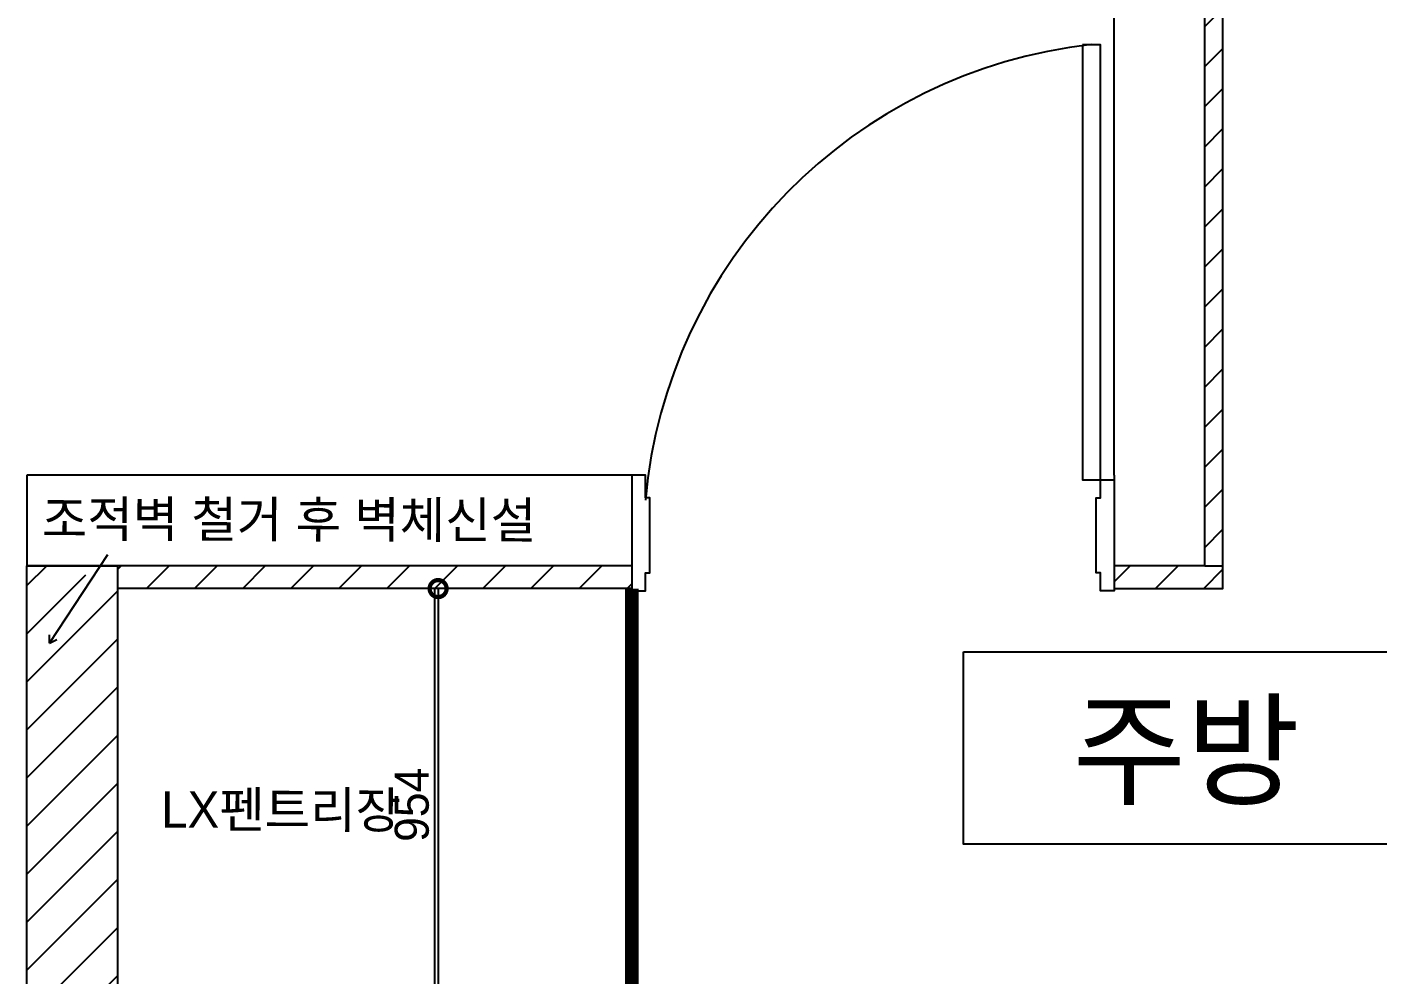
# Model space of a CAD drawing. Header units: inches. Extents: x -4181 to 116552, y 25636 to 44656.
# Drawn here: x 14847 to 17827, y 34093 to 36185 of the extents above; entities that cross this region are included whole.
import ezdxf
from ezdxf.enums import TextEntityAlignment as Align

# ---------------------------------------------------------------- set-up
doc = ezdxf.new("R2010")
doc.units = ezdxf.units.IN
doc.header["$LTSCALE"] = 50
doc.header["$MEASUREMENT"] = 0
for name, color, linetype in [('0-ELC TEXT', 7, 'Continuous'), ('02-wal', 2, 'Continuous'), ('03-WAL NEW', 3, 'Continuous'), ('06-LIGHT', 4, 'Continuous'), ('07-dim wal', 5, 'Continuous'), ('08-hat', 8, 'Continuous'), ('3TI-CE-LTEXT', 7, 'Continuous'), ('6fur', 6, 'Continuous'), ('CO-DO-FR', 7, 'Continuous'), ('CO-DOOR', 8, 'Continuous'), ('GPG-TEXT', 3, 'Continuous'), ('SOL253', 253, 'Continuous')]:
    doc.layers.add(name, color=color, linetype=linetype)
doc.styles.add('HY울릉도L', font='NanumGothicBold.ttf')
doc.styles.add('스타일1', font='HY울릉도M.TTF')
doc.styles.add('코레일둥고', font='Korail_Round_Gothic_Medium.ttf')
doc.dimstyles.new('30', dxfattribs={"dimscale": 30, "dimtxt": 2.5, "dimasz": 2.5, "dimexe": 1.25, "dimexo": 2, "dimtad": 1, "dimdec": 0, "dimtxsty": '스타일1', "dimblk": 'DOTSMALL', "dimcen": 2.5, "dimclrd": 1, "dimclre": 1, "dimclrt": 2, "dimadec": 0, "dimazin": 0, "dimtfac": 1, "dimtix": 1, "dimtmove": 0, "dimatfit": 3, "dimldrblk": 'DOTSMALL', "dimfxl": 1.25, "dimarcsym": 0})

# ---------------------------------------------------------------- blocks, each defined once
blk = doc.blocks.new('asfsd')
at = {"layer": '03-WAL NEW'}
h = blk.add_hatch(dxfattribs=at)
h.set_pattern_fill('ANSI31', color=256, scale=500)
h.paths.add_polyline_path([(18156, 40221.5), (18115.6, 40213.7), (18115.6, 40129.2), (17915.6, 40128.7), (17915.6, 40089.2), (18115.6, 40089.2), (18155.6, 40089.2)])
h.paths.add_polyline_path([(18155.6, 39319.2), (18015.6, 39319.2), (17915.6, 39318.9), (17915.6, 39257.4), (18115.6, 39257.4), (18115.6, 35287.4), (18155.6, 35287.4)])
at = {"layer": '02-wal'}
for p, q in [((18115.6, 35287.4), (18115.6, 39257.4)), ((17915.6, 35487.4), (17915.6, 39057.4)), ((16850.6, 35487.4), (15515.6, 35487.4)), ((15515.6, 35487.4), (15515.6, 35287.4)), ((16850.6, 35487.4), (16850.6, 35287.4)), ((17915.6, 35487.4), (17915.6, 35287.4)), ((15645.6, 35287.4), (15515.6, 35287.4)), ((16850.6, 35287.4), (15645.6, 35287.4)), ((18115.6, 35287.4), (17915.6, 35287.4))]:
    blk.add_line(p, q, dxfattribs=at)
at = {"layer": '03-WAL NEW'}
blk.add_lwpolyline([(18115.6, 35287.4), (18155.6, 35287.4), (18155.6, 39319.2)], dxfattribs=at)
at = {"layer": 'CO-DO-FR'}
for points in [[(16850.6, 35432.4), (16850.6, 35232.4), (16880.6, 35232.4), (16880.6, 35272.4), (16890.6, 35272.4), (16890.6, 35437.4), (16880.6, 35437.4), (16880.6, 35487.4), (16850.6, 35487.4)], [(17915.6, 35477.4), (17915.6, 35232.4), (17885.6, 35232.4), (17885.6, 35272.4), (17875.6, 35272.4), (17875.6, 35437.4), (17885.6, 35437.4), (17885.6, 35477.4), (17915.6, 35477.4)]]:
    blk.add_lwpolyline(points, close=True, dxfattribs=at)
at = {"layer": 'CO-DOOR'}
blk.add_lwpolyline([(17845.6, 36437.4), (17845.6, 35477.4), (17885.6, 35477.4), (17885.6, 36437.4)], close=True, dxfattribs=at)
blk.add_arc((17986.1, 35334.2), 1109.8, 96.2309, 174.9207, dxfattribs=at)
blk = doc.blocks.new('_DOTSMALL')
at = {"color": 0, "linetype": 'ByBlock', "const_width": 0.5}
blk.add_lwpolyline([(-0.0625, 0, 1), (0.0625, 0, 1)], format="xyb", close=True, dxfattribs=at)
blk = doc.blocks.new('*D980')
at = {"layer": '07-dim wal', "color": 1, "lineweight": -2}
for p, q in [((15754.9, 34945.7), (15754.9, 33991.7)), ((15807.4, 34945.7), (15792.4, 34945.7)), ((15807.4, 33991.7), (15792.4, 33991.7))]:
    blk.add_line(p, q, dxfattribs=at)
at = {"layer": 'Defpoints', "color": 0}
for p in [(15747.4, 34945.7), (15747.4, 33991.7), (15754.9, 33991.7)]:
    blk.add_point(p, dxfattribs=at)
at = {"layer": '07-dim wal', "color": 1, "lineweight": -2, "xscale": 75, "yscale": 75, "zscale": 75}
for p, rotation in [((15754.9, 34945.7), 90), ((15754.9, 33991.7), 270)]:
    blk.add_blockref('_DOTSMALL', p, dxfattribs=dict(at, rotation=rotation))
at = {"layer": '07-dim wal', "color": 2, "insert": (15697.2, 34468.7), "char_height": 75, "attachment_point": 5, "rotation": 90, "style": '스타일1'}
blk.add_mtext('954', dxfattribs=at)

msp = doc.modelspace()

# ---------------------------------------------------------------- hatches: boundary and pattern name
at = {"layer": '03-WAL NEW'}
h = msp.add_hatch(dxfattribs=at)
h.set_pattern_fill('ANSI31', color=256, scale=600)
h.set_pattern_definition([(45, (-668.18, -291.71), (-53.03301, 53.03301), [])])
h.paths.add_polyline_path([(15047.4, 34995.7), (15009.3, 34995.7), (14977.4, 34947.4), (14977.4, 34995.7), (14847.4, 34995.7), (14847.4, 33795.7), (14977.4, 33795.7), (14977.4, 32580.7), (15047.4, 32580.7)])
h = msp.add_hatch(dxfattribs=at)
h.set_pattern_fill('ANSI31', color=256, scale=600)
h.paths.add_polyline_path([(16182.4, 34995.7), (15047.4, 34995.7), (15047.4, 34945.7), (16182.4, 34945.7)])
h.paths.add_polyline_path([(17487.4, 34995.7), (17447.4, 34995.7), (17247.4, 34995.7), (17247.4, 34945.7), (17487.4, 34945.7)])

# ---------------------------------------------------------------- linework, layer by layer
for points in [[(14977.4, 33795.7), (14847.4, 33795.7), (14847.4, 34995.7), (15047.4, 34995.7), (15047.4, 33795.7)], [(14977.4, 34995.7), (15047.4, 34995.7), (15047.4, 32580.7), (14977.4, 32580.7), (14977.4, 33795.7)], [(16182.4, 34995.7), (16182.4, 34945.7), (15047.4, 34945.7)], [(17247.4, 34995.7), (17247.4, 34945.7), (17487.4, 34945.7), (17487.4, 34995.7)]]:
    msp.add_lwpolyline(points, dxfattribs=at)
at = {"layer": '06-LIGHT', "color": 140, "const_width": 30}
msp.add_lwpolyline([(16182.4, 34945.7), (16182.4, 31451.7), (17727.4, 31451.7)], dxfattribs=at)
at = {"layer": '08-hat'}
msp.add_lwpolyline([(17727.4, 30591.7), (17727.4, 31291.7), (15747.4, 31291.7), (15747.4, 34945.7)], dxfattribs=at)
at = {"layer": '3TI-CE-LTEXT'}
for q in [(15026, 35021.1), (14897.1, 34843.7), (14913.1, 34833)]:
    msp.add_line((14897.1, 34825.5), q, dxfattribs=at)
at = {"layer": 'SOL253'}
msp.add_lwpolyline([(16914.3, 34806.4), (18414.3, 34806.4), (18414.3, 34381.8), (16914.3, 34381.8)], close=True, dxfattribs=at)

# ---------------------------------------------------------------- block references
at = {"layer": '6fur'}
msp.add_blockref('asfsd', (-668.2, -291.7), dxfattribs=at)

# ---------------------------------------------------------------- texts
at = {"layer": '0-ELC TEXT', "style": '코레일둥고'}
for s, p in [('조적벽 철거 후 벽체신설', (14880.1, 35059.6)), ('LX펜트리장', (15143.6, 34418.5))]:
    msp.add_text(s, height=80, rotation=359.8473, dxfattribs=at).set_placement(p)
at = {"layer": 'GPG-TEXT', "style": 'HY울릉도L'}
msp.add_text('주방', height=200, dxfattribs=at).set_placement((17406.1, 34489.2), align=Align.CENTER)

# ---------------------------------------------------------------- dimensions: what is measured, and where the dimension line sits
at = {"layer": '07-dim wal'}
dim = msp.add_linear_dim(base=(15754.9, 33991.7), p1=(15747.4, 34945.7), p2=(15747.4, 33991.7), angle=90, dimstyle='30', override={"dimtfill": 0}, dxfattribs=at)
dim.commit()
dim.dimension.update_dxf_attribs({"geometry": '*D980', "text_midpoint": (15754.9, 34468.7), "dimtype": 160})

doc.saveas('drawing.dxf')
